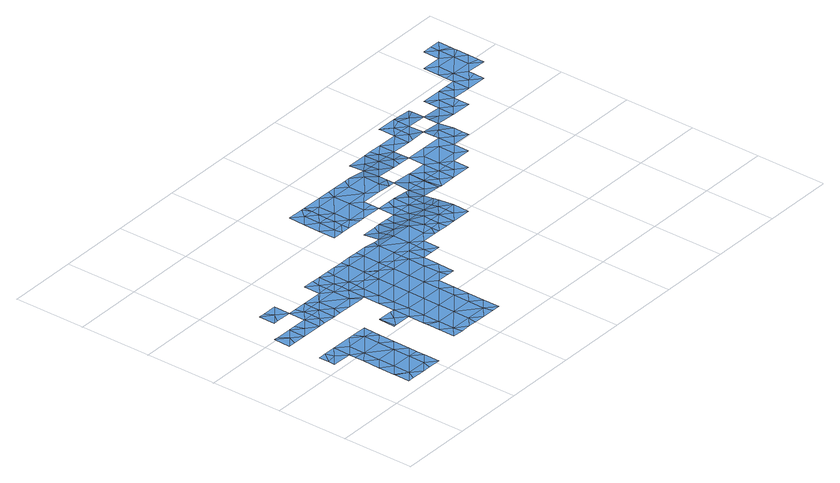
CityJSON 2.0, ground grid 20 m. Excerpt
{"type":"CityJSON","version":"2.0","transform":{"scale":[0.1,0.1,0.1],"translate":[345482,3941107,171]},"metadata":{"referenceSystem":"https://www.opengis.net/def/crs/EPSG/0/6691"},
"CityObjects":{
"waterbody1":{"type":"WaterBody","attributes":{"name":"10","class":"1140","function":"1","WaterBodyRiverFloodingRiskAttribute.description":"5","WaterBodyRiverFloodingRiskAttribute.rankOrg":"1","WaterBodyRiverFloodingRiskAttribute.adminType":"2","WaterBodyRiverFloodingRiskAttribute.scale":"L2"},"geometry":[{"type":"MultiSurface","lod":"1","boundaries":[[[0,1,2]],[[3,4,1]],[[5,6,7]],[[4,3,8]],[[9,10,11]],[[12,13,14]],[[15,16,17]],[[3,18,9]],[[19,20,21]],[[12,15,13]],[[12,16,15]],[[3,22,8]],[[8,6,4]],[[5,4,6]],[[4,5,1]],[[23,20,19]],[[22,3,17]],[[1,24,2]],[[25,0,26]],[[27,28,29]],[[29,28,7]],[[7,28,5]],[[5,24,1]],[[30,18,31]],[[24,19,32]],[[33,18,30]],[[11,15,17]],[[13,15,11]],[[10,9,18]],[[25,1,0]],[[34,28,27]],[[5,28,24]],[[11,17,9]],[[25,3,1]],[[18,3,25]],[[18,25,26]],[[31,18,26]],[[24,35,2]],[[35,24,32]],[[19,21,32]],[[9,17,3]],[[19,24,28]],[[23,19,28]],[[34,23,28]],[[33,10,18]]]}]},
"waterbody2":{"type":"WaterBody","attributes":{"name":"10","class":"1140","function":"1","WaterBodyRiverFloodingRiskAttribute.description":"5","WaterBodyRiverFloodingRiskAttribute.rankOrg":"1","WaterBodyRiverFloodingRiskAttribute.adminType":"2","WaterBodyRiverFloodingRiskAttribute.scale":"L2"},"geometry":[{"type":"MultiSurface","lod":"1","boundaries":[[[36,37,38]],[[39,40,36]],[[37,36,41]],[[36,42,41]],[[42,36,40]],[[36,38,39]]]}]},
"waterbody3":{"type":"WaterBody","attributes":{"name":"10","class":"1140","function":"1","WaterBodyRiverFloodingRiskAttribute.description":"5","WaterBodyRiverFloodingRiskAttribute.rankOrg":"2","WaterBodyRiverFloodingRiskAttribute.adminType":"2","WaterBodyRiverFloodingRiskAttribute.scale":"L2"},"geometry":[{"type":"MultiSurface","lod":"1","boundaries":[[[43,44,41]],[[44,45,46]],[[46,47,44]],[[43,48,44]],[[44,47,41]],[[48,49,44]],[[49,45,44]]]}]},
"waterbody4":{"type":"WaterBody","attributes":{"name":"10","class":"1140","function":"1","WaterBodyRiverFloodingRiskAttribute.description":"5","WaterBodyRiverFloodingRiskAttribute.rankOrg":"1","WaterBodyRiverFloodingRiskAttribute.adminType":"2","WaterBodyRiverFloodingRiskAttribute.scale":"L2"},"geometry":[{"type":"MultiSurface","lod":"1","boundaries":[[[50,51,52]],[[53,51,50]],[[51,53,54]],[[53,55,54]],[[53,56,55]],[[53,57,56]],[[58,56,57]],[[59,56,58]],[[60,56,59]],[[61,62,63]],[[64,65,66]],[[65,67,66]],[[66,67,68]],[[69,68,67]],[[69,70,54]],[[69,54,68]],[[68,55,66]],[[55,62,66]],[[71,62,55]],[[71,72,62]],[[73,72,71]],[[64,66,61]],[[61,66,62]],[[72,63,62]],[[74,75,76]],[[75,77,76]],[[77,78,76]],[[79,80,81]],[[79,82,80]],[[82,83,84]],[[83,85,84]],[[50,85,57]],[[50,86,85]],[[86,87,85]],[[86,88,87]],[[89,88,86]],[[89,90,88]],[[88,90,91]],[[90,92,91]],[[88,91,93]],[[93,91,94]],[[91,95,94]],[[95,96,94]],[[96,97,94]],[[98,97,99]],[[100,99,97]],[[101,99,100]],[[102,99,101]],[[102,103,99]],[[103,102,104]],[[105,104,102]],[[105,106,107]],[[49,106,105]],[[106,49,48]],[[49,101,45]],[[45,101,46]],[[108,46,101]],[[109,110,100]],[[111,109,100]],[[112,111,100]],[[113,114,115]],[[116,76,114]],[[115,114,78]],[[43,113,115]],[[117,43,115]],[[117,106,43]],[[108,101,110]],[[48,43,106]],[[107,106,117]],[[118,84,87]],[[118,87,93]],[[98,118,93]],[[119,99,103]],[[105,102,49]],[[49,102,101]],[[110,101,100]],[[119,98,99]],[[100,97,112]],[[98,94,97]],[[94,98,93]],[[87,88,93]],[[85,87,84]],[[120,82,84]],[[120,80,82]],[[117,115,78]],[[76,78,114]],[[116,74,76]],[[79,83,82]],[[57,85,83]],[[73,71,121]],[[60,121,71]],[[60,71,56]],[[58,57,83]],[[55,56,71]],[[68,54,55]],[[70,51,54]],[[53,50,57]],[[50,52,86]],[[122,51,70]],[[123,124,125]],[[89,126,90]],[[127,92,90]],[[92,128,91]],[[128,129,91]],[[129,95,91]],[[130,131,124]],[[132,130,133]],[[52,89,86]],[[52,122,134]],[[135,134,136]],[[130,137,133]],[[130,124,137]],[[138,130,132]],[[138,131,130]],[[139,127,90]],[[126,139,90]],[[140,139,126]],[[126,131,140]],[[124,131,126]],[[124,126,125]],[[125,126,89]],[[52,125,89]],[[134,125,52]],[[123,125,134]],[[135,123,134]],[[136,134,122]],[[122,52,51]]]}]},
"waterbody5":{"type":"WaterBody","attributes":{"name":"10","class":"1140","function":"1","WaterBodyRiverFloodingRiskAttribute.description":"5","WaterBodyRiverFloodingRiskAttribute.rankOrg":"2","WaterBodyRiverFloodingRiskAttribute.adminType":"2","WaterBodyRiverFloodingRiskAttribute.scale":"L2"},"geometry":[{"type":"MultiSurface","lod":"1","boundaries":[[[97,96,141]],[[142,110,143]],[[144,145,146]],[[111,144,146]],[[143,110,109]],[[109,111,143]],[[143,111,146]],[[143,147,142]],[[148,149,150]],[[151,149,148]],[[152,149,151]],[[152,151,153]],[[154,155,152]],[[156,155,154]],[[157,156,154]],[[147,143,146]],[[158,159,150]],[[160,161,162]],[[163,160,162]],[[160,163,164]],[[164,163,165]],[[166,167,163]],[[168,167,166]],[[168,148,167]],[[131,148,168]],[[138,148,131]],[[138,132,148]],[[140,131,168]],[[140,168,139]],[[127,139,166]],[[127,166,92]],[[166,169,92]],[[92,169,128]],[[129,128,169]],[[169,141,95]],[[141,169,162]],[[162,144,141]],[[162,170,144]],[[157,154,171]],[[157,171,172]],[[173,174,175]],[[176,175,174]],[[149,177,150]],[[158,150,177]],[[165,163,167]],[[150,159,167]],[[175,176,178]],[[173,175,171]],[[178,172,175]],[[175,172,171]],[[179,171,154]],[[179,154,152]],[[180,177,149]],[[180,149,155]],[[149,152,155]],[[153,181,182]],[[181,151,132]],[[151,181,153]],[[159,183,167]],[[165,167,183]],[[112,97,141]],[[112,141,111]],[[111,141,144]],[[145,144,170]],[[161,170,162]],[[169,163,162]],[[169,166,163]],[[168,166,139]],[[148,150,167]],[[132,151,148]],[[129,169,95]],[[96,95,141]]]}]},
"waterbody6":{"type":"WaterBody","attributes":{"name":"10","class":"1140","function":"1","WaterBodyRiverFloodingRiskAttribute.description":"5","WaterBodyRiverFloodingRiskAttribute.rankOrg":"1","WaterBodyRiverFloodingRiskAttribute.adminType":"2","WaterBodyRiverFloodingRiskAttribute.scale":"L2"},"geometry":[{"type":"MultiSurface","lod":"1","boundaries":[[[184,185,186]],[[185,184,187]],[[186,188,184]],[[189,190,191]],[[192,185,193]],[[194,195,186]],[[186,195,188]],[[194,196,195]],[[186,192,194]],[[192,186,185]],[[187,197,198]],[[185,187,198]],[[198,190,199]],[[190,198,191]],[[191,198,197]],[[193,185,199]],[[199,185,198]]]}]},
"waterbody7":{"type":"WaterBody","attributes":{"name":"10","class":"1140","function":"1","WaterBodyRiverFloodingRiskAttribute.description":"5","WaterBodyRiverFloodingRiskAttribute.rankOrg":"1","WaterBodyRiverFloodingRiskAttribute.adminType":"2","WaterBodyRiverFloodingRiskAttribute.scale":"L2"},"geometry":[{"type":"MultiSurface","lod":"1","boundaries":[[[200,201,202]],[[178,201,200]],[[203,204,157]],[[200,203,172]],[[158,205,159]],[[159,205,206]],[[207,206,205]],[[208,209,204]],[[180,155,210]],[[180,210,177]],[[210,211,177]],[[211,210,212]],[[201,178,176]],[[178,200,172]],[[158,177,205]],[[204,203,208]],[[205,177,211]],[[207,205,211]],[[210,155,209]],[[212,210,209]],[[204,209,155]],[[156,204,155]],[[156,157,204]],[[203,157,172]],[[213,200,202]],[[213,203,200]]]}]},
"waterbody8":{"type":"WaterBody","attributes":{"name":"10","class":"1140","function":"1","WaterBodyRiverFloodingRiskAttribute.description":"5","WaterBodyRiverFloodingRiskAttribute.rankOrg":"1","WaterBodyRiverFloodingRiskAttribute.adminType":"2","WaterBodyRiverFloodingRiskAttribute.scale":"L2"},"geometry":[{"type":"MultiSurface","lod":"1","boundaries":[[[174,173,214]],[[173,171,214]],[[179,152,215]],[[215,152,153]],[[153,182,215]],[[214,171,216]],[[214,217,174]],[[215,218,216]],[[218,215,182]],[[217,214,216]],[[171,215,216]],[[171,179,215]]]}]},
"waterbody9":{"type":"WaterBody","attributes":{"name":"10","class":"1140","function":"1","WaterBodyRiverFloodingRiskAttribute.description":"5","WaterBodyRiverFloodingRiskAttribute.rankOrg":"2","WaterBodyRiverFloodingRiskAttribute.adminType":"2","WaterBodyRiverFloodingRiskAttribute.scale":"L2"},"geometry":[{"type":"MultiSurface","lod":"1","boundaries":[[[219,209,208]],[[208,203,219]],[[203,220,219]],[[221,202,222]],[[223,221,222]],[[224,219,220]],[[221,223,220]],[[213,221,203]],[[221,220,203]],[[224,225,219]],[[219,225,209]],[[213,202,221]]]}]},
"waterbody10":{"type":"WaterBody","attributes":{"name":"10","class":"1140","function":"1","WaterBodyRiverFloodingRiskAttribute.description":"5","WaterBodyRiverFloodingRiskAttribute.rankOrg":"2","WaterBodyRiverFloodingRiskAttribute.adminType":"2","WaterBodyRiverFloodingRiskAttribute.scale":"L2"},"geometry":[{"type":"MultiSurface","lod":"1","boundaries":[[[226,227,228]],[[229,227,230]],[[231,232,233]],[[233,232,234]],[[235,234,232]],[[235,232,230]],[[236,237,227]],[[238,239,240]],[[241,242,232]],[[230,242,229]],[[241,232,231]],[[243,244,238]],[[243,245,244]],[[196,246,245]],[[226,239,247]],[[238,244,239]],[[196,194,246]],[[245,246,244]],[[247,244,248]],[[249,192,193]],[[239,244,247]],[[250,239,226]],[[228,250,226]],[[236,247,251]],[[247,252,251]],[[253,254,252]],[[253,225,254]],[[253,255,225]],[[247,236,226]],[[256,257,237]],[[236,256,237]],[[252,248,253]],[[249,248,244]],[[246,249,244]],[[249,246,192]],[[232,242,230]],[[192,246,194]],[[252,247,248]],[[236,251,256]],[[236,227,226]],[[227,229,228]],[[258,228,229]],[[240,239,250]],[[242,258,229]],[[253,248,259]],[[193,199,249]],[[189,260,259]],[[255,259,260]],[[255,253,259]],[[190,189,259]],[[190,259,199]],[[199,259,249]],[[249,259,248]]]}]},
"waterbody11":{"type":"WaterBody","attributes":{"name":"10","class":"1140","function":"1","WaterBodyRiverFloodingRiskAttribute.description":"5","WaterBodyRiverFloodingRiskAttribute.rankOrg":"1","WaterBodyRiverFloodingRiskAttribute.adminType":"2","WaterBodyRiverFloodingRiskAttribute.scale":"L2"},"geometry":[{"type":"MultiSurface","lod":"1","boundaries":[[[261,262,263]],[[264,262,265]],[[264,265,266]],[[261,265,262]],[[202,267,222]],[[268,269,270]],[[269,263,270]],[[271,262,264]],[[271,263,262]],[[271,270,263]],[[266,265,272]],[[273,222,267]],[[273,267,272]],[[266,272,267]],[[266,267,202]],[[274,270,271]],[[274,268,270]]]}]},
"waterbody12":{"type":"WaterBody","attributes":{"name":"10","class":"1140","function":"1","WaterBodyRiverFloodingRiskAttribute.description":"5","WaterBodyRiverFloodingRiskAttribute.rankOrg":"1","WaterBodyRiverFloodingRiskAttribute.adminType":"2","WaterBodyRiverFloodingRiskAttribute.scale":"L2"},"geometry":[{"type":"MultiSurface","lod":"1","boundaries":[[[275,276,277]],[[258,242,276]],[[241,278,242]],[[276,242,277]],[[279,280,278]],[[278,280,277]],[[276,228,258]],[[241,231,278]],[[278,277,242]],[[278,231,279]],[[275,228,276]]]}]},
"waterbody13":{"type":"WaterBody","attributes":{"name":"10","class":"1140","function":"1","WaterBodyRiverFloodingRiskAttribute.description":"5","WaterBodyRiverFloodingRiskAttribute.rankOrg":"2","WaterBodyRiverFloodingRiskAttribute.adminType":"2","WaterBodyRiverFloodingRiskAttribute.scale":"L2"},"geometry":[{"type":"MultiSurface","lod":"1","boundaries":[[[281,282,283]],[[281,284,285]],[[285,284,286]],[[285,287,281]],[[285,288,287]],[[285,286,289]],[[290,291,286]],[[292,234,293]],[[292,293,294]],[[286,291,295]],[[291,268,295]],[[290,292,294]],[[291,290,294]],[[269,268,294]],[[290,296,292]],[[286,284,290]],[[284,296,290]],[[296,234,292]],[[297,281,283]],[[293,263,294]],[[287,282,281]],[[273,298,222]],[[257,222,298]],[[257,298,299]],[[298,272,299]],[[265,300,299]],[[284,281,297]],[[288,285,289]],[[293,300,301]],[[265,301,300]],[[301,263,293]],[[291,294,268]],[[273,272,298]],[[272,265,299]],[[265,261,301]],[[261,263,301]],[[263,269,294]]]}]},
"waterbody14":{"type":"WaterBody","attributes":{"name":"10","class":"1140","function":"1","WaterBodyRiverFloodingRiskAttribute.description":"5","WaterBodyRiverFloodingRiskAttribute.rankOrg":"2","WaterBodyRiverFloodingRiskAttribute.adminType":"2","WaterBodyRiverFloodingRiskAttribute.scale":"L2"},"geometry":[{"type":"MultiSurface","lod":"1","boundaries":[[[302,303,304]],[[304,303,305]],[[306,305,303]],[[305,279,307]],[[231,304,307]],[[307,279,231]],[[302,283,303]],[[305,307,304]],[[306,303,308]],[[308,303,283]]]}]},
"waterbody15":{"type":"WaterBody","attributes":{"name":"10","class":"1140","function":"1","WaterBodyRiverFloodingRiskAttribute.description":"5","WaterBodyRiverFloodingRiskAttribute.rankOrg":"1","WaterBodyRiverFloodingRiskAttribute.adminType":"2","WaterBodyRiverFloodingRiskAttribute.scale":"L2"},"geometry":[{"type":"MultiSurface","lod":"1","boundaries":[[[309,310,311]],[[310,305,306]],[[310,309,305]],[[312,310,313]],[[312,311,310]],[[313,310,308]],[[306,308,310]]]}]},
"waterbody16":{"type":"WaterBody","attributes":{"name":"10","class":"1140","function":"1","WaterBodyRiverFloodingRiskAttribute.description":"5","WaterBodyRiverFloodingRiskAttribute.rankOrg":"2","WaterBodyRiverFloodingRiskAttribute.adminType":"2","WaterBodyRiverFloodingRiskAttribute.scale":"L2"},"geometry":[{"type":"MultiSurface","lod":"1","boundaries":[[[314,315,316]],[[316,315,317]],[[316,312,313]],[[313,308,316]],[[316,317,312]],[[316,308,314]]]}]},
"waterbody17":{"type":"WaterBody","attributes":{"name":"10","class":"1140","function":"1","WaterBodyRiverFloodingRiskAttribute.description":"5","WaterBodyRiverFloodingRiskAttribute.rankOrg":"1","WaterBodyRiverFloodingRiskAttribute.adminType":"2","WaterBodyRiverFloodingRiskAttribute.scale":"L2"},"geometry":[{"type":"MultiSurface","lod":"1","boundaries":[[[318,319,320]],[[321,319,318]],[[322,319,323]],[[324,325,326]],[[323,319,327]],[[321,327,319]],[[328,329,330]],[[331,332,333]],[[331,333,329]],[[331,329,334]],[[331,334,335]],[[336,331,335]],[[337,318,320]],[[330,329,333]],[[325,338,326]],[[339,318,337]],[[337,326,340]],[[341,342,282]],[[326,337,320]],[[343,326,320]],[[344,326,343]],[[345,343,320]],[[340,326,338]],[[344,324,326]],[[339,321,318]],[[330,323,328]],[[323,330,346]],[[330,333,346]],[[345,320,347]],[[348,322,346]],[[322,349,319]],[[332,341,350]],[[341,332,336]],[[350,351,332]],[[342,336,314]],[[336,332,331]],[[333,332,351]],[[322,323,346]],[[352,322,348]],[[319,349,353]],[[342,314,354]],[[353,355,347]],[[341,336,342]],[[320,353,347]],[[354,282,342]],[[320,319,353]],[[356,355,353]],[[349,356,353]],[[322,352,349]]]}]}
},
"vertices":[
[178,148,37],[149,125,37],[177,101,37],[94,172,37],[93,126,37],[92,80,37],[64,103,37],[63,57,37],[65,150,37],[94,218,37],[123,241,37],[66,242,37],[10,215,37],[31,243,37],[10,243,37],[38,219,37],[9,196,37],[65,195,37],[151,217,37],[148,33,37],[141,10,37],[176,9,37],[65,176,37],[119,10,37],[149,79,37],[150,171,37],[179,193,37],[62,11,37],[91,34,37],[63,53,37],[180,240,37],[179,213,37],[176,55,37],[140,241,37],[78,11,37],[177,78,37],
[98,450,32],[127,472,32],[88,472,32],[70,473,32],[69,427,32],[127,426,32],[82,427,32],
[126,380,32],[154,403,32],[182,402,32],[183,425,32],[150,426,32],[154,379,32],[182,379,32],
[377,213,33],[434,212,33],[435,259,32],[377,167,33],[433,166,33],[376,121,33],[319,122,33],[320,168,33],[291,146,33],[291,134,33],[290,99,33],[403,51,33],[375,75,33],[371,51,33],[437,50,33],[460,50,33],[432,74,33],[461,97,33],[433,120,33],[461,143,33],[462,189,33],[318,76,33],[347,52,33],[321,52,33],[13,382,32],[12,335,32],[40,358,32],[31,335,32],[68,334,32],[240,192,33],[237,239,33],[236,192,33],[264,215,33],[292,192,33],[293,238,33],[321,214,33],[378,260,32],[322,261,32],[379,306,32],[436,305,32],[437,351,32],[380,352,32],[409,375,32],[322,307,32],[323,353,32],[352,376,32],[324,376,32],[295,377,32],[294,330,32],[267,354,32],[267,401,32],[211,402,32],[210,355,32],[238,331,32],[203,332,32],[181,332,32],[153,356,32],[145,333,32],[234,424,32],[268,424,32],[240,424,32],[296,423,32],[296,400,32],[88,380,32],[69,381,32],[97,357,32],[23,381,32],[125,333,32],[294,285,32],[285,330,32],[280,238,33],[290,53,33],[463,235,32],[520,281,32],[521,326,32],[492,304,32],[493,350,32],[437,374,32],[408,375,32],[380,375,32],[550,349,32],[522,373,32],[579,372,32],[578,325,32],[492,258,32],[519,234,32],[498,235,32],[550,326,32],[550,372,32],[465,374,32],[494,373,32],
[324,400,32],[241,470,32],[268,447,32],[325,446,32],[327,468,32],[297,469,32],[272,469,32],[551,396,32],[608,441,32],[551,442,32],[607,395,32],[636,417,32],[635,394,32],[665,440,32],[636,463,27],[665,462,27],[693,462,27],[552,464,27],[523,465,27],[410,467,32],[380,467,32],[382,445,32],[438,444,32],[437,466,32],[467,466,32],[437,398,32],[495,443,32],[494,397,32],[381,399,32],[354,468,32],[693,416,32],[694,462,27],[721,416,32],[749,416,32],[721,439,32],[750,461,27],[580,464,27],[722,461,27],[664,417,32],[608,463,27],[621,371,32],[635,371,32],[505,465,28],
[470,651,22],[498,627,22],[499,674,22],[469,605,22],[471,698,22],[525,558,22],[525,581,22],[500,559,22],[526,650,22],[526,627,22],[527,673,22],[519,697,22],[527,697,22],[469,559,22],[497,581,22],[526,604,22],
[722,485,22],[750,478,24],[751,508,19],[694,509,22],[665,486,22],[552,488,22],[524,511,22],[563,511,22],[666,509,22],[637,510,22],[609,487,22],[581,511,22],[611,510,22],[722,508,22],
[720,393,32],[664,394,32],[692,370,32],[748,369,32],[666,370,32],
[666,532,22],[695,555,22],[723,531,22],[751,554,17],[741,554,18],[676,555,22],[638,556,22],
[725,670,22],[753,646,19],[754,693,15],[782,669,16],[810,645,16],[867,691,13],[838,668,16],[867,667,14],[866,644,16],[831,645,16],[724,623,22],[752,621,19],[640,695,22],[669,671,22],[682,694,22],[839,691,14],[811,692,14],[622,695,22],[612,672,22],[584,696,22],[555,673,22],[668,624,22],[611,625,22],[555,626,22],[698,694,22],[696,601,22],[639,602,22],[610,579,22],[638,580,22],[582,557,22],[734,600,20],[752,600,19],[782,692,14],[554,580,22],[566,557,22],
[836,553,16],[836,529,16],[865,552,16],[816,506,16],[809,553,16],[808,507,16],[779,530,16],[922,551,16],[893,552,16],[893,528,16],[864,506,16],[808,553,16],[780,554,16],[921,505,16],
[755,738,12],[783,715,12],[812,737,12],[839,714,12],[868,736,12],[834,737,12],
[1008,665,16],[1037,688,11],[980,689,14],[979,642,16],[1008,619,16],[979,596,16],[1036,641,16],[1036,614,16],[1036,595,16],[951,619,16],[950,573,16],[894,620,16],[865,598,16],[893,574,16],[978,550,16],[923,643,16],[980,659,15],[780,576,16],[809,599,16],[811,599,16],[837,575,16],
[939,690,12],[953,712,12],[924,690,12],[925,735,12],[953,735,12],[896,713,12],[981,734,12],
[926,780,12],[953,758,12],[926,782,12],[982,781,12],[982,769,12],
[1038,733,10],[1039,771,9],[1010,757,12],[1039,780,9],
[1238,846,8],[1237,800,8],[1295,845,8],[1209,824,8],[1236,753,8],[1208,777,8],[1324,914,8],[1295,914,8],[1295,891,8],[1209,800,8],[1180,778,8],[1152,778,8],[1180,754,8],[1123,755,8],[1122,709,8],[1151,731,8],[1095,779,8],[1095,763,8],[1094,732,8],[1267,868,8],[1268,915,8],[1210,869,8],[1267,869,8],[1093,687,8],[1066,710,8],[1323,867,8],[1323,875,8],[1323,858,8],[1207,730,8],[1322,822,8],[1265,729,8],[1265,776,8],[1151,686,8],[1151,715,8],[1265,759,8],[1294,799,8],[1038,718,10],[1322,791,8],[1322,775,8]
]}
